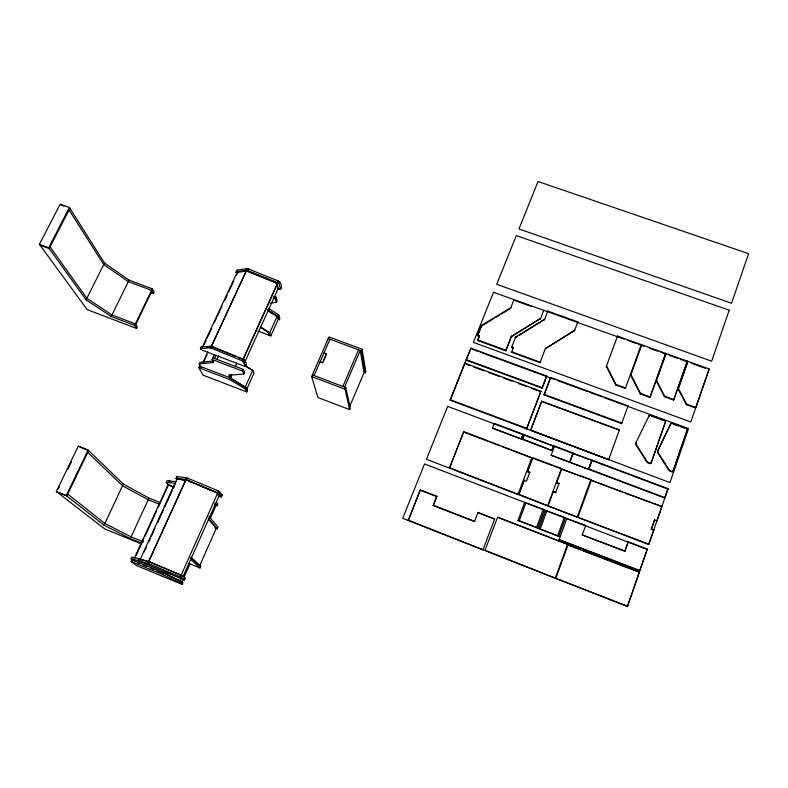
<?xml version="1.0" encoding="UTF-8"?>
<svg xmlns="http://www.w3.org/2000/svg" width="788" height="788" viewBox="0 0 788 788"><rect width="100%" height="100%" fill="white"/><g stroke="black" fill="none" stroke-linecap="round" stroke-linejoin="round"><path stroke-width="1.18" d="M473.352 521.193L433.262 505.591L436.808 496.263L420.329 489.87L408.253 520.494L420.329 489.87M686.732 428.465L687.087 430.248L672.982 471.283L672.125 471.904L670.47 471.431A3.713 3.467 30.4 0 1 668.638 469.953L657.822 452.982A2.423 2.256 28.5 0 1 657.675 450.894L670.755 423.816A1.438 1.33 26.5 0 1 672.42 423.205L686.732 428.465L687.451 429.627L673.307 470.869L672.44 471.49L670.785 471.017A3.713 3.467 30.4 0 1 668.943 469.53L658.118 452.539A2.423 2.265 28.5 0 1 657.97 450.46L670.755 423.816M245.6 366.44L242.546 360.943L211.854 348.375A2.512 0.571 24.5 0 0 210.091 347.922L200.763 348.463A3.773 0.847 24.6 0 0 200.418 348.897L201.807 350.01L244.595 366.292C248.141 366.913 245.659 359.732 242.852 359.013L212.642 346.671A2.512 0.571 24.5 0 0 210.879 346.218L201.551 346.779A3.773 0.847 24.6 0 0 201.196 347.212L200.418 348.897M665.614 421.452L651.302 462.654L650.445 463.275L648.79 462.812A3.694 3.457 28.9 0 1 646.968 461.335L636.271 444.422A2.403 2.256 26.8 0 1 636.133 442.344L635.857 442.797A2.403 2.256 26.8 0 0 636.005 444.875L646.682 461.758A3.694 3.457 28.9 0 0 648.514 463.236L650.159 463.699L651.016 463.088L665.614 421.452L664.914 420.457L650.671 415.217A1.428 1.33 24.9 0 0 649.016 415.828L648.731 416.31A1.428 1.33 24.9 0 1 650.228 415.66M604.435 397.763L688.505 428.633L669.977 482.571L450.165 400.196L464.861 363.189L540.893 391.272L526.62 428.849L540.893 391.272M463.777 431.617L449.485 468.121L463.777 431.617L531.811 457.828M464.821 363.731L464.861 363.189M466.279 359.653L466.24 360.195L542.124 388.189L546.714 375.994L470.899 348.158L466.279 359.653L542.262 387.676L542.124 388.189M470.899 348.158L450.165 400.196M511.373 336.791L540.558 318.451L511.471 336.22L505.857 350.827L477.656 340.514L479.321 336.368L477.666 335.767L477.725 335.195L481.665 325.385L510.732 307.714L510.644 308.315L513.973 299.548L513.875 300.159L531.023 306.315M477.656 340.514L479.38 335.796L477.725 335.195M277.327 288.3C282.734 292.614 282.222 282.331 278.331 281.011L248.624 269.013A2.462 0.719 25 0 0 246.871 268.639L237.237 270.195A3.704 1.064 25 0 0 236.814 270.678M479.321 336.368L479.38 335.796M477.666 335.767L481.665 325.385M477.971 512.614L494.677 519.085L479.084 513.037M492.451 428.13L521.351 439.005L492.451 428.13L494.214 423.353L523.124 434.218L521.351 439.005M505.857 350.827L511.471 336.22M511.56 347.547L511.658 346.986L513.323 347.597L513.224 348.158L511.56 347.547L515.529 337.106L544.606 319.317L519.578 335.136M511.589 352.325L511.688 351.773L540.164 362.184L540.026 362.726L511.589 352.325L513.323 347.597M515.529 337.106L515.431 337.678L517.499 336.407M543.602 310.827L543.74 310.226L540.42 319.041M497.573 517.233L567.577 544.35L497.573 517.233L485.014 550.27L555.264 578.175L567.577 544.35M547.65 311.703L547.788 311.102L577.821 321.868L577.634 322.459M574.501 330.724L574.679 330.142L545.454 348.591L574.501 330.724L577.821 321.868M553.481 445.614L551.689 450.431L522.572 439.468L524.345 434.671L553.324 446.057M524.345 434.671L522.572 439.468M530.62 430.346L541.711 401.171L619.378 430.012L608.651 459.65L530.62 430.346L541.711 401.171M544.084 394.916L550.674 377.452L628.066 405.85L621.624 423.58L544.084 394.916L550.674 377.452M518.859 494.303L524.119 480.355L526.423 481.232L529.772 472.347L527.467 471.47L532.678 457.67L561.44 468.545L547.66 505.778L518.859 494.303L524.119 480.355M529.772 472.347L527.467 471.47M532.678 457.67L527.349 471.884M651.243 529.3L653.912 529.861L651.243 529.3L654.385 520.188L657.054 520.73L661.93 506.546L591.286 480.316M651.538 528.955L654.68 519.834M645.894 549.009L424.545 463.965L402.707 518.317L627.415 606.484L647.303 549.128L628.253 541.809L624.785 551.334L582.243 534.934L585.72 525.468L566.779 518.612M649.076 543.425L668.066 488.659L592.074 460.113L588.656 469.382L664.668 498.036L668.066 488.659M627.415 606.484L639.383 572.177L567.931 544.882L580.559 549.778M566.956 518.258L559.116 539.672L639.659 570.867L647.303 549.128M588.252 459.177L447.683 406.372L426.426 459.286L648.701 544.528L653.912 529.861M695.922 407.544L709.161 368.991L687.875 361.357L678.094 388.986L686.309 404.658L695.577 408.036L695.922 407.544L686.634 404.165L678.409 388.474L687.875 361.357M666.175 353.566L656.305 381.087L664.412 396.689L673.632 400.048L687.353 361.17L666.175 353.566L665.88 354.127M673.632 400.048L687.353 361.17M624.785 551.334L628.253 541.809M551.689 450.431L522.69 439.014M641.806 344.829L630.735 375.305L640.299 393.941L649.952 397.467L665.702 353.398L641.806 344.829L641.54 345.39M649.952 397.467L665.702 353.398M551.127 455.237L569.527 462.172L551.127 455.237L554.555 446.018L572.955 452.933L569.527 462.172M575.023 474.169L561.667 469.116L590.813 479.656L577.19 517.105L548.064 505.935L553.403 491.525L555.717 492.411L553.403 491.525M568.109 544.557L555.806 578.392L627.681 606.248M591.492 479.912L577.88 517.371L648.987 544.203M617.516 336.112L606.336 366.44L615.753 384.987L625.347 388.484L641.274 344.632L617.516 336.112L617.29 336.693M558.79 536.283L565.429 518.09L564.316 517.371L545.66 510.496L538.962 528.61L558.79 536.283L538.962 528.61M573.359 453.08L569.931 462.32L588.419 469.293L591.837 460.025L573.171 453.514M588.656 469.382L592.074 460.113M557.668 535.574L564.316 517.371M537.692 528.118L536.549 527.399L543.267 509.284L524.729 502.458L517.962 520.494L537.692 528.118L544.39 510.013L543.267 509.284M556.545 482.985L559.017 483.468L556.545 482.985L561.834 468.693M540.302 528.846L547 510.713M555.56 492.796L559.017 483.468M517.962 520.494L519.272 520.72L526.039 502.665M531.939 457.395L518.011 494.401L449.505 467.708M521.459 438.561L523.124 434.218M542.262 387.676L546.714 375.994M494.766 518.74L482.985 549.817L408.214 520.139M474.494 521.636L478.03 512.249M540.026 362.726L545.591 348.04M544.469 319.908L547.788 311.102M433.262 505.591L436.808 496.263M561.44 468.545L554.378 466.358M606.336 366.44L606.563 365.908L615.989 384.465L625.603 387.972L625.347 388.484M362.116 349.261L361.416 350.916L365.13 373.098L365.799 371.532L362.116 349.261L328.96 336.919L311.644 376.565L317.938 397.526L349.636 409.602L350.315 408.007L345.755 387.529L312.373 374.901M569.931 462.32L588.419 469.293M349.695 406.46L364.046 372.694L360.264 350.483L344.602 387.085M342.869 386.435L358.54 349.842M349.636 409.602L345.046 389.203L345.755 387.529M314.087 375.551L329.955 339.185M322.568 363.13L326.262 353.743L323.976 352.886L326.409 354.324L323.05 362.027M188.332 563.193L199.994 567.971L200.753 566.257L191.1 557.244M215.055 527.911L217.34 528.827L218.089 527.142L209.027 516.376M182.156 584.41L180.245 582.893L181.023 581.16L163.874 572.965L131.911 559.785L131.103 561.519L136.757 565.676L182.156 584.41L182.924 582.677L181.023 581.16M182.826 577.102L219.084 495.8L216.867 492.825M183.259 578.983L181.811 582.224L163.658 572.955M184.215 576.826L189.997 563.873M210.14 518.681L216.109 505.275L214.572 503.305M218.197 495.632L220.601 496.598L221.389 494.834M220.601 496.598L221.536 494.894M220.748 496.647L222.216 495.002L218.7 491.042L187.317 478.011L177.202 476.533A3.792 0.502 23.7 0 0 176.896 476.75L176.098 478.493L177.684 479.468M214.966 504.822L217.212 505.719L217.951 504.054L216.345 501.966M220.886 496.696L221.921 495.012M184.215 579.909C185.722 575.516 185.229 581.091 183.427 579.604L138.324 560.82M221.132 496.775L222.157 495.051M221.31 496.804L222.216 495.002M138.324 560.76L148.223 563.479L180.009 576.816C179.437 571.97 186.963 579.229 184.392 577.84M176.098 478.493A3.792 0.492 23.7 0 1 176.404 478.277L186.352 479.734L217.587 492.677L218.384 490.894M217.715 492.973L181.122 575.309L148.558 561.529L185.82 479.715L217.793 493.19M179.999 580.766L182.284 575.673M221.418 496.804L218.985 493.446L219.773 491.673M246.802 391.951L245.442 389.114L246.161 387.529L230.372 377.935L199.561 366.134L198.822 367.73L203.018 375.157L246.802 391.951L247.511 390.375L246.161 387.529M278.834 315.092L279.927 318.411L279.238 319.938L278.134 316.628L278.834 315.092L268.678 308.374M131.103 561.519L163.086 574.718L163.874 572.965M246.437 389.961L254.002 373.177L252.771 370.36L245.807 366.046M258.021 331.098L270.806 335.905L278.184 319.544L277.13 316.402L267.447 309.999M244.536 362.657L278.312 288.27L277.061 284.281M245.127 366.016L252.771 370.36L245.147 387.253L230.106 378.112L228.678 375.275L243.896 374.014L242.527 371.059L243.285 369.395L212.849 357.811M270.392 303.291L276.44 302.178L275.327 298.76L276.056 297.165L273.83 296.337M279.898 289.245L280.774 287.64M245.167 366.479L246.368 364.745L245.383 366.509M280.164 289.304L281.355 287.59M245.285 366.499L246.053 364.795M280.282 289.314L281.021 287.679M280.38 289.324L281.355 287.531M243.896 374.014L244.644 372.36L243.285 369.395M276.44 302.178L277.159 300.583L276.056 297.165M230.106 378.112L231.83 374.31M235.346 366.607L236.883 363.238M245.442 389.114L229.643 379.53L230.372 377.935M147.435 563.193L148.627 561.47L180.826 574.964M185.456 479.488L186.263 477.715M148.705 561.686L185.416 481.074M149.09 563.824L149.937 561.982M187.209 480.059L188.017 478.286M242.074 360.727L242.852 359.013M237.543 273.643L236.085 272.372A3.704 1.054 25 0 1 236.479 271.811L246.102 270.284A2.462 0.709 25 0 1 247.865 270.658L277.583 282.665L278.331 281.011M236.154 356.678L211.223 346.493L246.437 270.579L277.632 283.197L242.95 359.456L238.419 357.604M242.999 359.801L277.632 283.197M243.443 361.603L244.221 359.889M280.607 289.226L278.893 283.601L279.641 281.946M615.753 384.987L615.989 384.465M138.383 560.869L139.22 558.938L148.183 561.332M138.658 561.076L139.466 558.987M176.404 478.277L177.202 476.533M138.806 561.164L139.21 559.056M138.905 561.214L139.555 559.313M140.619 559.726L140.205 559.401L177.093 478.769L185.929 479.951M144.194 551.895L146.243 547.414M148.804 541.829L150.341 538.47M151.365 536.234L154.941 528.403M157.501 522.808L163.638 509.393M164.662 507.157L172.336 490.372M173.36 488.136L175.399 483.665M135.388 561.44L131.103 558.82L131.911 557.067L140.885 559.234M173.981 487.26L168.445 485.044L166.189 482.492L166.967 480.798L176.354 481.675M134.098 558.712L168.09 484.64L173.636 486.856M136.245 555.225L143.849 538.637M144.864 536.431L147.908 529.792M148.183 529.201L156.536 510.998M158.309 507.117L165.913 490.56M166.169 489.998L168.701 484.472M201.147 367.454L199.216 364.007L213.676 362.48L212.09 359.456L214.395 354.462M56.332 491.515L66.231 495.544L104.065 525.202L130.296 538.568L148.991 498.095L123.361 484.078L88.118 450.066L78.288 446.146L56.332 491.515L104.676 528.925L141.495 544.006M214.533 358.451L216.079 355.102M217.124 359.269L218.65 355.94M202.614 363.101L207.756 352M203.196 363.032L207.027 354.777M210.091 347.922L210.879 346.218M246.102 270.284L246.871 268.639M211.312 346.858L246.437 270.579M211.854 348.375L212.642 346.671M247.865 270.658L248.624 269.013M236.085 272.372L236.833 270.747M200.763 348.463L201.551 346.779M236.479 271.811L237.237 270.195M200.635 349.291L201.196 347.212M200.684 349.35L201.462 347.675M202.211 347.39L237.099 272.49L246.486 271.003L277.652 283.601M204.062 344.691L206.111 340.288M207.136 338.091L211.755 328.192M214.316 322.686L216.365 318.293M217.389 316.087L221.999 306.187M224.56 300.681L227.121 295.185M228.658 291.885L233.78 280.883M236.341 275.386L237.099 272.49M199.216 364.007L199.965 362.411L213.223 360.973M104.065 525.202L123.361 484.078M641.008 345.203L641.274 344.632M66.231 495.544L88.118 450.066M630.735 375.305L630.981 374.773L640.565 393.439L650.238 396.965M136.639 328.468L134.63 325.405L152.33 288.861L129.055 280.144L104.489 263.005L69.383 207.52L60.184 204.141L39.4 244.319L87.172 309.635L136.639 328.468L137.368 326.951L135.369 323.868L111.965 314.964L86.867 298.307L50.087 246.861M135.753 324.449L151.946 290.989M58.351 488.954L59.415 486.767M67.867 469.284L71.57 461.63M151.207 292.801L153.473 293.648L154.202 292.151L152.33 288.861M635.857 442.797L649.016 415.828M134.63 325.405L111.207 316.49L129.055 280.144M111.207 316.49L86.099 299.854L104.489 263.005M559.116 539.672L639.935 570.571M627.809 406.352L628.066 405.85M86.099 299.854L48.669 247.787L69.383 207.52M69.896 208.337L49.22 248.545L39.961 245.078M590.813 479.656L577.249 475.006M619.378 430.012L542.755 401.939M621.624 423.58L621.87 423.107L544.232 394.414M640.299 393.941L640.565 393.439M608.651 459.65L530.708 430.031M656.305 381.087L656.601 380.565L664.708 396.177L673.947 399.546M664.412 396.689L664.708 396.177M582.243 534.934L625.051 551.019M678.094 388.986L678.409 388.474M664.914 420.457L665.003 421.216M709.161 368.991L690.79 421.984L473.401 342.376L493.524 292.279L576.481 322.046M686.309 404.658L686.634 404.165M650.464 463.62L650.888 463.117M650.849 463.344L651.302 462.654M672.44 471.825L673.307 470.869M661.93 506.546L625.317 493.19M657.054 520.73L654.385 520.188M639.383 572.177L582.854 550.664M481.606 325.966L494.046 318.401M496.125 317.14L499.228 315.249M501.306 313.988L509.6 308.945M206.761 347.124L209.037 346.986M166.189 482.492L175.566 483.389M181.969 480.02L184.185 480.316M131.103 558.82L140.067 561.017M171.183 573.831L161.678 571.418L164.17 573.359M140.205 559.401L147.642 561.401M576.855 322.184L624.313 339.214M627.455 340.337L635.886 343.361M638.201 344.198L643.993 346.267M649.499 348.247L657.881 351.251M660.856 352.325L665.407 353.95M669.219 355.319L677.552 358.313M680.34 359.318L685.905 361.308M691.45 363.298L699.547 366.203M699.852 366.321L705.447 368.321M477.715 339.943L505.945 350.276M471.992 349.143L477.755 351.261M480.03 352.088L554.919 379.589M557.224 380.427L587.168 391.419M589.463 392.266L602.13 396.916M651.479 416.103L663.516 420.526M673.208 424.082L678.704 426.101M680.901 426.909L684.201 428.12M275.012 282.646L276.746 283.276M60.706 204.949L64.153 206.22M465.964 364.154L469.421 365.425M474.021 367.129L484.374 370.951M488.974 372.655L499.336 376.477M503.936 378.181L511.993 381.156M518.888 383.707L526.945 386.681M531.545 388.376L540.755 391.774M273.101 297.943L275.327 298.76M275.524 315.801L277.13 316.392L269.693 332.861L270.806 335.905M328.241 338.554L361.416 350.916M39.4 244.319L48.669 247.787M450.184 399.703L526.739 428.386M268.087 332.26L269.703 332.851L260.917 327.158M590.557 460.044L667.761 489.053M322.42 362.559L320.135 361.702L320.283 362.273M588.863 468.968L664.983 497.652M464.881 432.504L487.565 441.093M489.841 441.95L500.045 445.811M502.32 446.668L530.679 457.395M533.693 458.537L552.083 465.491M592.418 480.749L621.919 491.899M311.644 376.565L345.046 389.203M212.09 359.456L242.527 371.059M198.822 367.73L229.643 379.53M519.272 520.72L536.549 527.399M420.339 490.254L436.808 496.647M433.262 505.216L474.553 521.282M177.448 479.193L177.093 478.769L179.378 479.675M168.287 480.572L171.666 481.921M148.991 498.095L160.21 502.616M159.442 504.29L148.223 499.759L122.564 485.782L87.734 452.44M56.903 491.958L66.793 495.977L88.63 450.569L78.288 446.146M143.495 541.947L131.084 536.864L104.873 523.468L67.709 494.066M130.296 538.568L141.584 543.188M137.555 562.691L139.752 563.597M143.042 564.957L146.341 566.316M150.725 568.128L154.024 569.478M156.221 570.384L162.801 573.103M189.219 481.32L191.415 482.236M198.015 484.975L205.707 488.166M207.904 489.082L214.494 491.82M180.009 576.816L184.392 579.919M217.587 492.677L218.985 493.446M140.579 559.805L139.732 559.401M277.583 282.665L278.893 283.601M163.086 574.718L180.245 582.893M177.093 478.769L178.649 479.567M260.217 327.148L268.097 332.25L269.21 335.304M268.688 311.28L273.574 314.51M267.979 309.92L278.134 316.628M190.302 559.027L199.994 567.971M190.824 557.589L199.64 565.794L216.227 528.384L208.613 519.45M208.249 518.13L217.34 528.827M215.597 503.65L217.212 505.719M69.048 209.992L103.73 264.532L128.326 281.641L151.601 290.368L153.473 293.648M229.889 374.625L231.317 377.491M326.262 353.743L326.409 354.324M670.45 424.289A1.438 1.33 26.5 0 1 670.992 423.757M729.186 310.196L711.672 361.18L496.726 284.301L516.307 235.573L729.186 310.196M748.6 253.677L731.56 303.272L518.967 228.953L538.027 181.516L748.6 253.677"/></g></svg>
